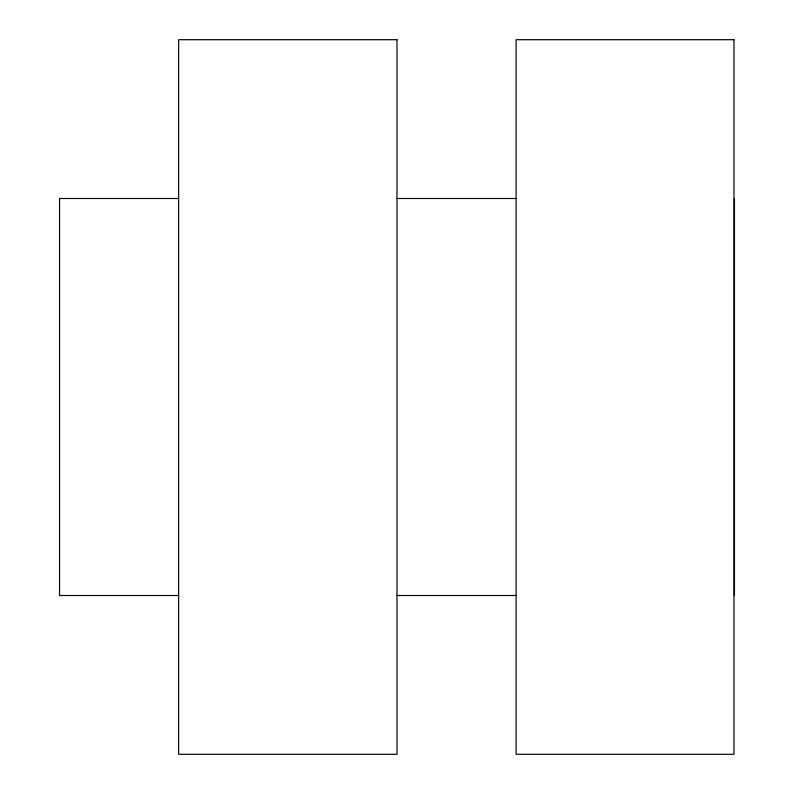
<?xml version="1.0" encoding="UTF-8"?>
<svg xmlns="http://www.w3.org/2000/svg" width="794" height="794" viewBox="0 0 794 794"><rect width="100%" height="100%" fill="white"/><g stroke="black" fill="none" stroke-linecap="round" stroke-linejoin="round"><path stroke-width="1.19" d="M178.65 198.5L59.55 198.5L59.55 595.5L178.65 595.5M397 198.5L516.1 198.5M397 595.5L516.1 595.5M734.45 198.5L734.45 595.5M397 39.7L178.65 39.7L178.65 754.3L397 754.3L397 39.7M733.954 39.7L516.1 39.7L516.1 754.3L733.954 754.3L733.954 39.7"/></g></svg>
